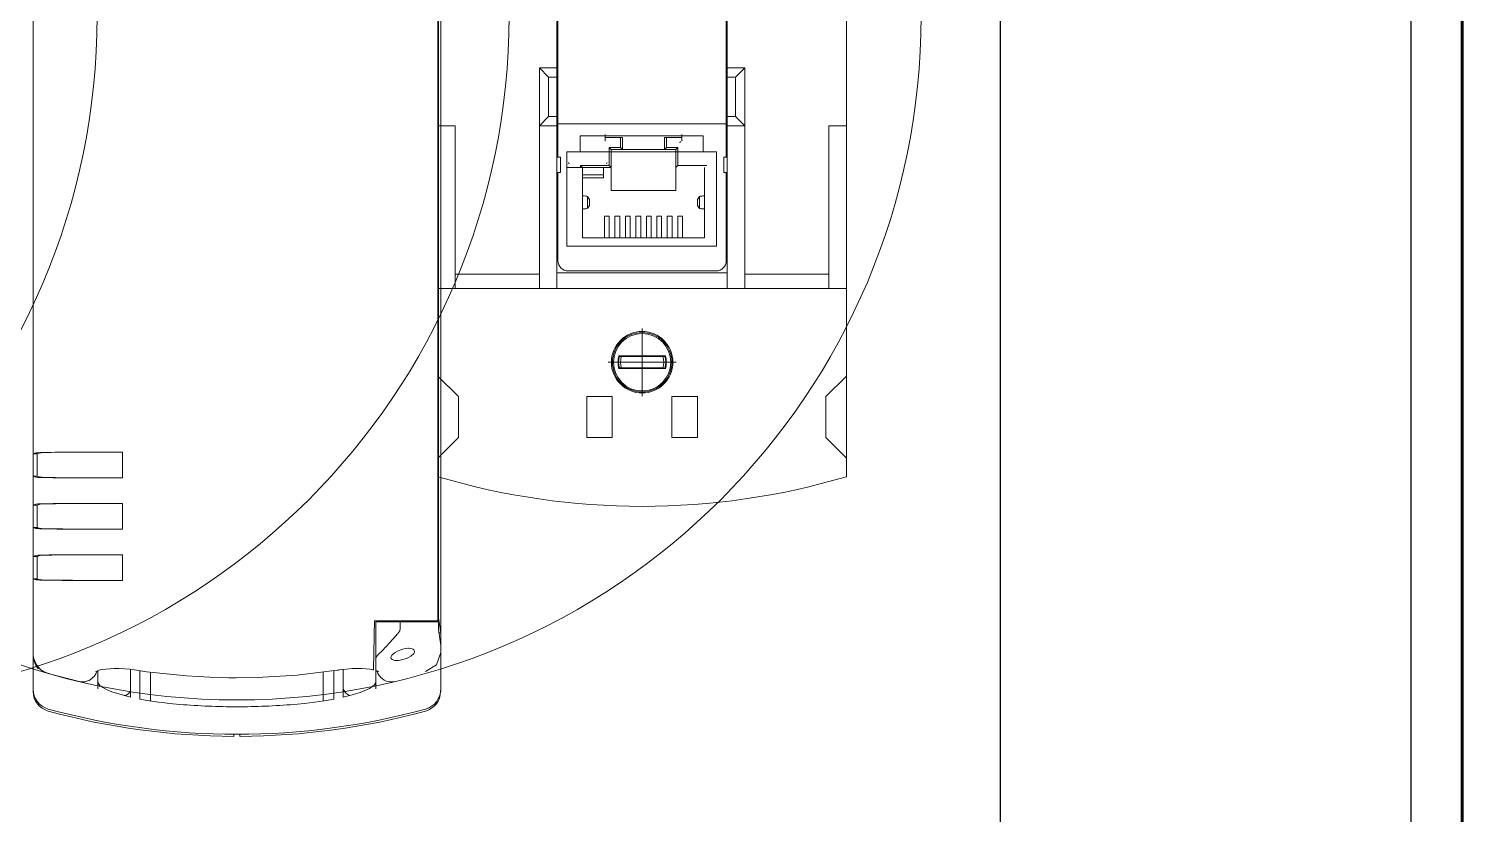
# Model space of a CAD drawing. Header units: millimetres. Extents: x -6000 to 26000, y -6000 to 26000.
# Drawn here: x 142.17 to 161.6, y -4347.66 to -4337.01 of the extents above; entities that cross this region are included whole.
import ezdxf

# ---------------------------------------------------------------- set-up
doc = ezdxf.new("R2010")
doc.units = ezdxf.units.MM
doc.header["$MEASUREMENT"] = 0
doc.linetypes.add('DOT_CENTER', pattern=[14, 12, -1, 0, -1])
for name, color, linetype, lineweight in [('Чертеж и Рисунок_Ном._пера__2', 8, 'Continuous', 15), ('Чертеж и Рисунок_Ном._пера__21', 7, 'Continuous', 30), ('Чертеж и Рисунок_Ном._пера__41', 7, 'Continuous', 60), ('Чертеж и Рисунок_Ном._пера__7', 7, 'Continuous', 15)]:
    doc.layers.add(name, color=color, linetype=linetype, lineweight=lineweight)

msp = doc.modelspace()

# ---------------------------------------------------------------- linework, layer by layer
at = {"layer": 'Чертеж и Рисунок_Ном._пера__2', "color": 8, "linetype": 'DOT_CENTER', "lineweight": 15}
for p, q in [((150.485, -4341.073), (150.485, -4341.991)), ((150.944, -4341.532), (150.026, -4341.532))]:
    msp.add_line(p, q, dxfattribs=at)
at = {"layer": 'Чертеж и Рисунок_Ном._пера__2', "color": 8, "linetype": 'Continuous', "lineweight": 15}
msp.add_circle((150.485, -4341.532), 0.389, dxfattribs=at)
for radius, start, end in [(0.319, 165.6045, 194.3955), (0.293, 164.6084, 195.3916), (0.293, 344.6084, 15.3916), (0.319, 345.6045, 14.3955)]:
    msp.add_arc((150.485, -4341.532), radius, start, end, dxfattribs=at)
at = {"layer": 'Чертеж и Рисунок_Ном._пера__21', "color": 7, "linetype": 'Continuous', "lineweight": 30}
for p, q in [((155.339, -4442.476), (155.339, -4296.501)), ((160.903, -4296.501), (160.903, -4442.476))]:
    msp.add_line(p, q, dxfattribs=at)
at = {"layer": 'Чертеж и Рисунок_Ном._пера__41', "color": 7, "linetype": 'Continuous', "lineweight": 60}
msp.add_line((161.599, -4285.067), (161.599, -4535.447), dxfattribs=at)
at = {"layer": 'Чертеж и Рисунок_Ном._пера__7', "color": 7, "linetype": 'Continuous', "lineweight": 15}
for p, q in [((147.755, -4328.772), (147.755, -4345.203)), ((147.725, -4329.113), (147.725, -4344.998)), ((149.344, -4330.209), (149.344, -4338.75)), ((151.625, -4338.75), (151.625, -4330.209)), ((147.717, -4330.633), (147.717, -4338.326)), ((153.253, -4338.326), (153.253, -4330.633)), ((149.33, -4331.419), (149.33, -4337.54)), ((142.232, -4333.688), (142.232, -4342.774)), ((147.717, -4345.04), (147.717, -4333.701)), ((151.639, -4337.103), (151.639, -4334.012)), ((151.639, -4337.103), (151.625, -4337.103)), ((151.639, -4337.54), (151.639, -4337.103)), ((149.094, -4337.54), (149.218, -4337.665)), ((149.094, -4337.54), (149.33, -4337.54)), ((149.094, -4338.326), (149.094, -4337.54)), ((149.33, -4337.665), (149.33, -4337.54)), ((151.639, -4337.54), (151.876, -4337.54)), ((151.639, -4337.54), (151.639, -4337.662)), ((151.876, -4337.54), (151.751, -4337.665)), ((151.876, -4337.54), (151.876, -4338.326)), ((149.218, -4337.665), (149.33, -4337.665)), ((149.218, -4337.665), (149.218, -4338.201)), ((149.33, -4337.665), (149.33, -4337.662)), ((149.344, -4337.662), (149.33, -4337.662)), ((149.33, -4338.201), (149.33, -4337.665)), ((151.639, -4337.662), (151.625, -4337.662)), ((151.639, -4338.201), (151.639, -4337.665)), ((151.639, -4337.665), (151.639, -4337.665)), ((151.639, -4337.665), (151.751, -4337.665)), ((151.751, -4338.201), (151.751, -4337.665)), ((149.218, -4338.201), (149.094, -4338.326)), ((149.33, -4338.201), (149.218, -4338.201)), ((149.33, -4338.326), (149.33, -4338.201)), ((151.639, -4338.201), (151.639, -4338.326)), ((151.639, -4338.201), (151.751, -4338.201)), ((151.876, -4338.326), (151.751, -4338.201)), ((147.717, -4338.326), (147.717, -4340.53)), ((147.953, -4338.326), (147.717, -4338.326)), ((147.953, -4340.338), (147.953, -4338.326)), ((149.094, -4338.326), (149.33, -4338.326)), ((149.094, -4340.338), (149.094, -4338.326)), ((149.33, -4338.75), (149.33, -4338.326)), ((151.625, -4338.297), (149.344, -4338.297)), ((151.639, -4338.326), (151.639, -4338.75)), ((151.639, -4338.326), (151.876, -4338.326)), ((151.876, -4340.338), (151.876, -4338.326)), ((153.016, -4340.338), (153.016, -4338.326)), ((153.253, -4338.326), (153.016, -4338.326)), ((153.253, -4338.326), (153.253, -4340.53)), ((150.478, -4338.461), (149.643, -4338.461)), ((149.643, -4338.461), (149.643, -4338.68)), ((149.982, -4338.444), (149.982, -4338.534)), ((149.982, -4338.485), (150.221, -4338.485)), ((150.193, -4338.485), (150.193, -4338.619)), ((150.221, -4338.485), (150.221, -4338.647)), ((150.478, -4338.461), (151.312, -4338.461)), ((150.786, -4338.485), (151.025, -4338.485)), ((150.786, -4338.647), (150.786, -4338.485)), ((150.814, -4338.619), (150.814, -4338.485)), ((151.025, -4338.444), (151.025, -4338.534)), ((151.312, -4338.461), (151.312, -4338.68)), ((149.33, -4338.75), (149.379, -4338.75)), ((149.33, -4338.959), (149.33, -4338.75)), ((149.379, -4338.75), (149.379, -4338.959)), ((150.193, -4338.619), (150.038, -4338.619)), ((150.038, -4338.619), (150.038, -4338.865)), ((150.066, -4338.647), (150.038, -4338.619)), ((150.066, -4338.647), (150.942, -4338.647)), ((150.066, -4338.647), (150.066, -4339.203)), ((150.221, -4338.647), (150.193, -4338.619)), ((150.786, -4338.647), (150.814, -4338.619)), ((150.97, -4338.619), (150.814, -4338.619)), ((150.942, -4338.647), (150.97, -4338.619)), ((150.942, -4338.647), (150.942, -4339.203)), ((150.97, -4338.865), (150.97, -4338.619)), ((151.591, -4338.75), (151.591, -4338.959)), ((151.591, -4338.75), (151.639, -4338.75)), ((151.639, -4338.75), (151.639, -4338.959)), ((149.379, -4338.959), (149.33, -4338.959)), ((149.33, -4340.044), (149.33, -4338.959)), ((149.344, -4338.959), (149.344, -4340.155)), ((150.066, -4338.893), (149.471, -4338.893)), ((149.648, -4338.865), (149.648, -4338.893)), ((150.038, -4338.865), (149.648, -4338.865)), ((149.675, -4338.893), (149.648, -4338.865)), ((149.675, -4338.893), (149.675, -4339.843)), ((149.963, -4338.99), (149.675, -4338.99)), ((149.963, -4338.893), (149.963, -4339.032)), ((150.066, -4338.893), (150.038, -4338.865)), ((150.942, -4338.893), (150.97, -4338.865)), ((151.36, -4338.865), (150.97, -4338.865)), ((151.332, -4338.893), (151.332, -4339.843)), ((151.639, -4338.959), (151.591, -4338.959)), ((151.625, -4340.155), (151.625, -4338.959)), ((151.639, -4338.959), (151.639, -4340.044)), ((149.963, -4339.032), (149.675, -4339.032)), ((149.745, -4339.445), (149.745, -4339.285)), ((149.745, -4339.285), (149.771, -4339.324)), ((149.773, -4339.382), (149.773, -4339.348)), ((150.942, -4339.203), (150.066, -4339.203)), ((151.234, -4339.382), (151.234, -4339.348)), ((151.263, -4339.285), (151.237, -4339.324)), ((151.263, -4339.445), (151.263, -4339.285)), ((149.745, -4339.445), (149.771, -4339.406)), ((149.975, -4339.551), (149.975, -4339.843)), ((150.039, -4339.551), (149.975, -4339.551)), ((150.039, -4339.551), (150.039, -4339.843)), ((150.117, -4339.551), (150.117, -4339.843)), ((150.181, -4339.551), (150.117, -4339.551)), ((150.181, -4339.551), (150.181, -4339.843)), ((150.259, -4339.551), (150.259, -4339.843)), ((150.323, -4339.551), (150.259, -4339.551)), ((150.323, -4339.551), (150.323, -4339.843)), ((150.401, -4339.551), (150.401, -4339.843)), ((150.465, -4339.551), (150.401, -4339.551)), ((150.465, -4339.551), (150.465, -4339.843)), ((150.543, -4339.551), (150.543, -4339.843)), ((150.607, -4339.551), (150.543, -4339.551)), ((150.607, -4339.551), (150.607, -4339.843)), ((150.685, -4339.551), (150.685, -4339.843)), ((150.748, -4339.551), (150.685, -4339.551)), ((150.748, -4339.551), (150.748, -4339.843)), ((150.826, -4339.551), (150.826, -4339.843)), ((150.89, -4339.551), (150.826, -4339.551)), ((150.89, -4339.551), (150.89, -4339.843)), ((151.032, -4339.551), (150.968, -4339.551)), ((150.968, -4339.551), (150.968, -4339.843)), ((151.032, -4339.551), (151.032, -4339.843)), ((151.263, -4339.445), (151.237, -4339.406)), ((151.332, -4339.843), (149.675, -4339.843)), ((149.33, -4340.319), (149.33, -4340.044)), ((149.344, -4340.044), (149.33, -4340.044)), ((151.639, -4340.044), (151.625, -4340.044)), ((151.639, -4340.044), (151.639, -4340.319)), ((147.953, -4340.53), (147.953, -4340.338)), ((149.094, -4340.338), (147.953, -4340.338)), ((149.094, -4340.53), (149.094, -4340.338)), ((149.33, -4340.53), (149.33, -4340.319)), ((149.33, -4340.319), (151.639, -4340.319)), ((151.486, -4340.294), (149.483, -4340.294)), ((151.639, -4340.319), (151.639, -4340.53)), ((153.016, -4340.338), (151.876, -4340.338)), ((151.876, -4340.53), (151.876, -4340.338)), ((153.016, -4340.53), (153.016, -4340.338)), ((147.717, -4340.53), (147.717, -4341.72)), ((147.717, -4340.53), (147.953, -4340.53)), ((147.953, -4340.53), (149.094, -4340.53)), ((149.094, -4340.53), (149.33, -4340.53)), ((149.33, -4340.53), (151.639, -4340.53)), ((151.639, -4340.53), (151.876, -4340.53)), ((151.876, -4340.53), (153.016, -4340.53)), ((153.016, -4340.53), (153.253, -4340.53)), ((153.253, -4341.72), (153.253, -4340.53)), ((150.8, -4341.444), (150.17, -4341.444)), ((150.17, -4341.619), (150.8, -4341.619)), ((147.717, -4341.72), (147.717, -4342.833)), ((147.717, -4341.72), (147.995, -4341.998)), ((152.975, -4341.998), (153.253, -4341.72)), ((153.253, -4341.72), (153.253, -4342.833)), ((147.995, -4341.998), (147.995, -4342.554)), ((149.734, -4342.554), (149.734, -4341.998)), ((150.081, -4341.998), (149.734, -4341.998)), ((150.081, -4341.998), (150.081, -4342.554)), ((150.888, -4341.998), (151.236, -4341.998)), ((150.888, -4342.554), (150.888, -4341.998)), ((151.236, -4341.998), (151.236, -4342.554)), ((152.975, -4342.554), (152.975, -4341.998)), ((147.995, -4342.554), (147.717, -4342.833)), ((150.081, -4342.554), (149.734, -4342.554)), ((151.236, -4342.554), (150.888, -4342.554)), ((153.253, -4342.833), (152.975, -4342.554)), ((142.232, -4342.774), (142.27, -4342.761)), ((142.232, -4342.774), (142.288, -4342.774)), ((142.232, -4343.078), (142.232, -4342.774)), ((142.326, -4342.761), (142.288, -4342.774)), ((142.288, -4342.774), (142.288, -4343.078)), ((142.826, -4342.752), (143.443, -4342.752)), ((143.442, -4342.753), (142.826, -4342.753)), ((143.443, -4342.752), (143.442, -4342.753)), ((143.442, -4342.753), (143.442, -4343.099)), ((143.443, -4342.752), (143.443, -4343.1)), ((147.717, -4342.833), (147.717, -4343.085)), ((153.253, -4343.085), (153.253, -4342.833)), ((142.232, -4343.078), (142.232, -4343.469)), ((142.232, -4343.078), (142.288, -4343.078)), ((142.27, -4343.09), (142.232, -4343.078)), ((142.326, -4343.09), (142.288, -4343.078)), ((143.442, -4343.099), (142.826, -4343.099)), ((143.443, -4343.1), (142.826, -4343.1)), ((143.442, -4343.099), (143.443, -4343.1)), ((142.232, -4343.469), (142.27, -4343.456)), ((142.326, -4343.457), (142.288, -4343.469)), ((142.826, -4343.447), (143.443, -4343.447)), ((143.442, -4343.448), (142.826, -4343.448)), ((143.443, -4343.447), (143.442, -4343.448)), ((143.442, -4343.448), (143.442, -4343.794)), ((143.443, -4343.447), (143.443, -4343.795)), ((142.232, -4343.469), (142.288, -4343.469)), ((142.232, -4343.773), (142.232, -4343.469)), ((142.288, -4343.469), (142.288, -4343.773)), ((142.27, -4343.786), (142.232, -4343.773)), ((142.232, -4343.773), (142.288, -4343.773)), ((142.232, -4343.773), (142.232, -4344.165)), ((142.326, -4343.786), (142.288, -4343.773)), ((143.442, -4343.794), (142.826, -4343.794)), ((143.443, -4343.795), (142.826, -4343.795)), ((143.443, -4343.795), (143.442, -4343.794)), ((142.232, -4344.165), (142.27, -4344.152)), ((142.288, -4344.165), (142.232, -4344.165)), ((142.232, -4344.469), (142.232, -4344.165)), ((142.326, -4344.152), (142.288, -4344.165)), ((142.288, -4344.165), (142.288, -4344.469)), ((142.826, -4344.143), (143.443, -4344.143)), ((143.442, -4344.144), (142.826, -4344.144)), ((143.443, -4344.143), (143.442, -4344.144)), ((143.442, -4344.144), (143.442, -4344.49)), ((143.443, -4344.143), (143.443, -4344.491)), ((142.27, -4344.481), (142.232, -4344.469)), ((142.232, -4344.469), (142.288, -4344.469)), ((142.232, -4344.469), (142.232, -4345.473)), ((142.326, -4344.481), (142.288, -4344.469)), ((143.442, -4344.49), (142.826, -4344.49)), ((143.443, -4344.491), (142.826, -4344.491)), ((143.443, -4344.491), (143.442, -4344.49)), ((147.717, -4344.998), (147.725, -4344.998)), ((147.755, -4345.203), (147.725, -4344.998)), ((146.854, -4345.231), (146.857, -4345.04)), ((147.161, -4345.04), (146.857, -4345.04)), ((146.878, -4345.054), (147.204, -4345.054)), ((146.878, -4345.054), (146.878, -4345.536)), ((147.087, -4345.04), (147.087, -4345.054)), ((147.717, -4345.04), (147.161, -4345.04)), ((147.204, -4345.151), (147.204, -4345.054)), ((147.717, -4345.054), (147.204, -4345.054)), ((147.393, -4345.04), (147.393, -4345.054)), ((147.446, -4345.054), (147.446, -4345.04)), ((147.724, -4345.054), (147.717, -4345.054)), ((147.724, -4345.054), (147.724, -4345.158)), ((147.724, -4345.158), (147.755, -4345.373)), ((147.73, -4345.203), (147.755, -4345.203)), ((147.755, -4345.203), (147.755, -4345.373)), ((146.85, -4345.49), (146.854, -4345.231)), ((147.755, -4345.373), (147.755, -4345.47)), ((142.232, -4345.496), (142.232, -4345.473)), ((142.232, -4345.967), (142.232, -4345.496)), ((146.846, -4345.676), (146.85, -4345.49)), ((146.878, -4345.536), (146.878, -4345.681)), ((147.755, -4345.47), (147.755, -4345.995)), ((147.755, -4345.967), (147.755, -4345.47)), ((142.302, -4345.69), (142.302, -4345.665)), ((143.075, -4345.729), (143.075, -4345.729)), ((143.109, -4345.961), (143.109, -4345.714)), ((143.552, -4345.697), (143.552, -4346.074)), ((143.678, -4345.715), (143.678, -4346.1)), ((143.824, -4346.125), (143.824, -4345.735)), ((146.163, -4345.735), (146.163, -4346.125)), ((146.309, -4345.715), (146.309, -4346.1)), ((146.435, -4345.697), (146.435, -4346.074)), ((146.846, -4345.676), (146.846, -4345.705)), ((146.878, -4345.714), (146.878, -4345.681)), ((146.878, -4345.708), (146.878, -4345.681)), ((146.878, -4345.708), (146.878, -4345.961)), ((142.232, -4345.967), (142.232, -4345.995)), ((142.854, -4345.861), (142.854, -4345.861)), ((147.755, -4345.967), (147.755, -4345.967)), ((147.755, -4345.967), (147.755, -4345.967)), ((144.952, -4346.605), (144.952, -4346.577)), ((145.035, -4346.605), (145.035, -4346.577))]:
    msp.add_line(p, q, dxfattribs=at)
msp.add_lwpolyline([(151.492, -4338.68), (151.492, -4339.959), (149.464, -4339.959), (149.464, -4338.68)], close=True, dxfattribs=at)
at = {"layer": 'Чертеж и Рисунок_Ном._пера__7', "color": 7, "linetype": 'Continuous', "lineweight": 15, "flags": 128}
for points in [[(151.263, -4339.285), (151.273, -4339.281), (151.283, -4339.279), (151.295, -4339.278), (151.307, -4339.277), (151.319, -4339.277), (151.332, -4339.277)], [(151.263, -4339.445), (151.273, -4339.449), (151.283, -4339.451), (151.295, -4339.452), (151.307, -4339.453), (151.319, -4339.453), (151.332, -4339.453)], [(150.202, -4341.454), (150.189, -4341.454), (150.178, -4341.453)], [(150.768, -4341.454), (150.686, -4341.454), (150.626, -4341.455), (150.541, -4341.455), (150.485, -4341.455), (150.428, -4341.455), (150.343, -4341.455), (150.283, -4341.454), (150.202, -4341.454)], [(150.794, -4341.453), (150.781, -4341.454), (150.77, -4341.454)], [(150.176, -4341.611), (150.188, -4341.61), (150.202, -4341.61)], [(150.202, -4341.61), (150.283, -4341.609), (150.343, -4341.609), (150.428, -4341.609), (150.485, -4341.609), (150.541, -4341.609), (150.626, -4341.609), (150.686, -4341.609), (150.768, -4341.61)], [(150.768, -4341.61), (150.78, -4341.61)], [(142.27, -4343.09), (142.297, -4343.093), (142.323, -4343.094), (142.358, -4343.095), (142.401, -4343.096), (142.45, -4343.097), (142.505, -4343.098), (142.564, -4343.098), (142.628, -4343.099), (142.694, -4343.099), (142.762, -4343.099), (142.826, -4343.1)], [(142.326, -4343.09), (142.35, -4343.092), (142.373, -4343.094), (142.405, -4343.095), (142.443, -4343.095), (142.487, -4343.096), (142.536, -4343.097), (142.59, -4343.098), (142.647, -4343.098), (142.706, -4343.098), (142.767, -4343.098), (142.826, -4343.099)], [(142.27, -4343.456), (142.297, -4343.454), (142.323, -4343.453), (142.358, -4343.452), (142.401, -4343.451), (142.45, -4343.45), (142.505, -4343.449), (142.564, -4343.448), (142.628, -4343.448), (142.694, -4343.448), (142.762, -4343.447), (142.826, -4343.447)], [(142.326, -4343.457), (142.35, -4343.454), (142.373, -4343.453), (142.405, -4343.452), (142.443, -4343.451), (142.487, -4343.451), (142.536, -4343.45), (142.59, -4343.449), (142.647, -4343.449), (142.706, -4343.448), (142.767, -4343.448), (142.826, -4343.448)], [(142.27, -4343.786), (142.295, -4343.788), (142.32, -4343.789), (142.353, -4343.79), (142.394, -4343.791), (142.441, -4343.792), (142.494, -4343.793), (142.553, -4343.794), (142.616, -4343.794), (142.682, -4343.795), (142.75, -4343.795), (142.82, -4343.795)], [(142.326, -4343.786), (142.348, -4343.788), (142.371, -4343.789), (142.4, -4343.79), (142.437, -4343.791), (142.479, -4343.792), (142.527, -4343.792), (142.58, -4343.793), (142.637, -4343.793), (142.696, -4343.794), (142.758, -4343.794), (142.821, -4343.794)], [(142.27, -4344.152), (142.297, -4344.149), (142.323, -4344.148), (142.358, -4344.147), (142.401, -4344.146), (142.45, -4344.145), (142.505, -4344.145), (142.564, -4344.144), (142.628, -4344.143), (142.694, -4344.143), (142.762, -4344.143), (142.826, -4344.143)], [(142.326, -4344.152), (142.35, -4344.15), (142.373, -4344.149), (142.405, -4344.148), (142.443, -4344.147), (142.487, -4344.146), (142.536, -4344.145), (142.59, -4344.145), (142.647, -4344.144), (142.706, -4344.144), (142.767, -4344.144), (142.826, -4344.144)], [(142.27, -4344.481), (142.297, -4344.484), (142.323, -4344.485), (142.358, -4344.486), (142.401, -4344.487), (142.45, -4344.488), (142.505, -4344.489), (142.564, -4344.489), (142.628, -4344.49), (142.694, -4344.49), (142.762, -4344.49), (142.826, -4344.491)], [(142.326, -4344.481), (142.35, -4344.483), (142.373, -4344.485), (142.405, -4344.486), (142.443, -4344.486), (142.487, -4344.487), (142.536, -4344.488), (142.59, -4344.489), (142.647, -4344.489), (142.706, -4344.489), (142.767, -4344.489), (142.826, -4344.49)], [(147.175, -4345.211), (147.107, -4345.288), (147.063, -4345.336), (147.023, -4345.38), (147.005, -4345.399), (146.969, -4345.436), (146.943, -4345.462), (146.931, -4345.472)], [(147.204, -4345.151), (147.203, -4345.164), (147.2, -4345.174), (147.19, -4345.192), (147.179, -4345.206)], [(142.433, -4345.75), (142.38, -4345.728), (142.339, -4345.701), (142.304, -4345.668), (142.28, -4345.636), (142.254, -4345.587), (142.243, -4345.554), (142.235, -4345.513), (142.232, -4345.473)], [(142.302, -4345.69), (142.269, -4345.641), (142.254, -4345.61), (142.242, -4345.571), (142.233, -4345.514), (142.232, -4345.496)], [(146.878, -4345.536), (146.894, -4345.512), (146.915, -4345.488), (146.931, -4345.472)], [(147.08, -4345.535), (147.083, -4345.522), (147.092, -4345.505), (147.101, -4345.495), (147.138, -4345.466), (147.171, -4345.448), (147.215, -4345.43), (147.24, -4345.422)], [(147.24, -4345.565), (147.207, -4345.572), (147.182, -4345.575), (147.163, -4345.576), (147.135, -4345.575), (147.121, -4345.572), (147.096, -4345.562), (147.084, -4345.549), (147.08, -4345.535)], [(147.24, -4345.422), (147.276, -4345.415), (147.308, -4345.411), (147.321, -4345.411), (147.348, -4345.413), (147.366, -4345.417), (147.382, -4345.424), (147.391, -4345.431), (147.4, -4345.448)], [(147.4, -4345.452), (147.398, -4345.463), (147.389, -4345.481), (147.377, -4345.495), (147.364, -4345.506), (147.349, -4345.518), (147.321, -4345.534), (147.291, -4345.548), (147.274, -4345.554), (147.24, -4345.565)], [(147.55, -4345.724), (147.7, -4345.634), (147.755, -4345.47)], [(142.857, -4345.861), (142.898, -4345.867), (142.933, -4345.864), (142.95, -4345.861), (142.971, -4345.854), (142.992, -4345.846), (143.028, -4345.822), (143.048, -4345.804), (143.058, -4345.792), (143.082, -4345.757), (143.098, -4345.718)], [(143.634, -4345.708), (143.601, -4345.703), (143.545, -4345.696), (143.474, -4345.69), (143.399, -4345.686), (143.331, -4345.685), (143.271, -4345.688), (143.219, -4345.692), (143.176, -4345.698), (143.14, -4345.705), (143.113, -4345.713), (143.094, -4345.719), (143.082, -4345.725)], [(146.354, -4345.708), (145.812, -4345.774), (145.267, -4345.807), (144.983, -4345.812), (144.969, -4345.812), (144.956, -4345.811), (144.932, -4345.811), (144.886, -4345.811), (144.797, -4345.809), (144.629, -4345.804), (144.312, -4345.786), (143.769, -4345.728), (143.634, -4345.708)], [(146.354, -4345.708), (146.369, -4345.706), (146.385, -4345.703), (146.417, -4345.699), (146.479, -4345.693), (146.557, -4345.687), (146.628, -4345.685), (146.691, -4345.686), (146.746, -4345.69), (146.793, -4345.696), (146.833, -4345.702), (146.846, -4345.705)], [(146.878, -4345.714), (146.889, -4345.718), (146.903, -4345.723), (146.912, -4345.728)], [(146.889, -4345.718), (146.903, -4345.751), (146.92, -4345.781), (146.947, -4345.812), (146.966, -4345.827), (146.991, -4345.844), (147.007, -4345.851), (147.034, -4345.86), (147.068, -4345.866), (147.105, -4345.866), (147.13, -4345.861)], [(143.109, -4345.861), (143.118, -4345.89), (143.138, -4345.914), (143.178, -4345.944), (143.246, -4345.979), (143.3, -4346.001), (143.375, -4346.026), (143.518, -4346.066), (143.552, -4346.074)], [(146.435, -4346.074), (146.557, -4346.043), (146.665, -4346.009), (146.727, -4345.985), (146.791, -4345.954), (146.833, -4345.928), (146.859, -4345.905), (146.873, -4345.883), (146.878, -4345.861)], [(147.55, -4346.236), (147.604, -4346.214), (147.646, -4346.188), (147.67, -4346.167), (147.697, -4346.137), (147.714, -4346.111), (147.732, -4346.078), (147.746, -4346.037), (147.753, -4345.998), (147.755, -4345.967)], [(144.222, -4346.173), (144.081, -4346.159), (144.015, -4346.152), (143.932, -4346.141), (143.749, -4346.113), (143.678, -4346.1)], [(146.309, -4346.1), (146.182, -4346.122), (146.047, -4346.142), (145.978, -4346.151), (145.908, -4346.159), (145.766, -4346.173)], [(147.551, -4346.235), (147.562, -4346.232), (147.573, -4346.228), (147.584, -4346.224), (147.595, -4346.219), (147.605, -4346.214)]]:
    msp.add_lwpolyline(points, dxfattribs=at)
at = {"layer": 'Чертеж и Рисунок_Ном._пера__7', "color": 7, "linetype": 'Continuous', "lineweight": 15}
for centre, radius in [((133.828, -4336.84), 9.271), ((139.411, -4336.84), 9.271), ((144.994, -4336.84), 9.271), ((150.485, -4341.532), 0.417), ((150.485, -4341.532), 0.403)]:
    msp.add_circle(centre, radius, dxfattribs=at)
for centre, radius, start, end in [((151.011, -4338.555), 0.0139, 90, 180), ((149.499, -4338.823), 0.0139, 180, 270), ((149.996, -4338.823), 0.0139, 270, 0), ((149.483, -4340.155), 0.139, 180, 270), ((151.486, -4340.155), 0.139, 270, 0), ((150.485, -4341.532), 0.327, 164.4848, 195.5152), ((150.485, -4341.532), 0.327, 344.4848, 15.5152), ((150.485, -4333.749), 9.737, 253.4838, 286.5162), ((144.994, -4336.84), 9.271, 253.9693, 256.6757), ((144.994, -4336.84), 9.271, 253.9963, 256.6584), ((142.511, -4345.967), 0.278, 180, 254.7815), ((146.566, -4345.918), 0.139, 199.7042, 253.3252), ((142.511, -4345.995), 0.278, 180, 254.7815), ((143.435, -4345.918), 0.139, 283.743, 327.2931), ((144.994, -4336.84), 9.364, 265.2712, 270), ((144.994, -4336.84), 9.364, 270, 274.7288), ((147.476, -4345.995), 0.278, 285.2185, 0), ((144.994, -4336.84), 9.737, 254.7815, 270), ((144.994, -4336.868), 9.737, 254.7815, 269.7544), ((144.994, -4336.84), 9.737, 270, 285.2185), ((144.994, -4336.868), 9.737, 270.2456, 285.2185)]:
    msp.add_arc(centre, radius, start, end, dxfattribs=at)
for centre, major_axis, ratio, start_param, end_param in [((149.675, -4339.286), (0.0696, 0), 0.130504, 0.087266, 1.570796), ((149.77, -4339.365), (0, -0.0417), 0.087489, 1.991396, 3.011822), ((149.77, -4339.365), (0, -0.0417), 0.087489, 0.129771, 1.150197), ((151.237, -4339.365), (0, -0.0417), 0.087489, 3.271363, 4.291789), ((151.237, -4339.365), (0, -0.0417), 0.087489, 5.132989, 6.153415), ((149.675, -4339.444), (0.0696, 0), 0.130504, 4.712389, 6.195919), ((142.826, -4342.761), (0.556, 0), 0.017455, 1.570796, 3.089233), ((142.826, -4342.761), (-0.501, 0), 0.017455, 4.712389, 6.230825), ((147.24, -4344.884), (-0.522, 0), 0.36397, 2.037482, 2.180534)]:
    msp.add_ellipse(centre, major_axis=major_axis, ratio=ratio, start_param=start_param, end_param=end_param, dxfattribs=at)

doc.saveas('drawing.dxf')
